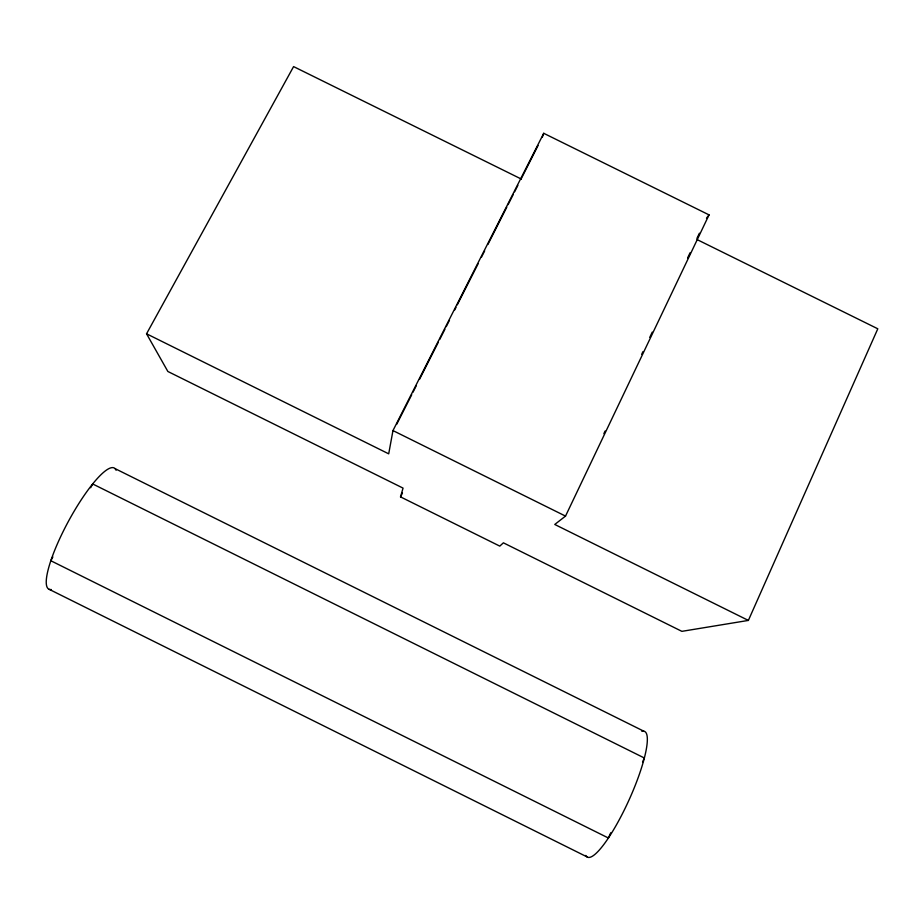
<?xml version="1.0" encoding="UTF-8"?>
<svg xmlns="http://www.w3.org/2000/svg" width="924" height="924" viewBox="0 0 924 924"><rect width="100%" height="100%" fill="white"/><g stroke="black" fill="none" stroke-linecap="round" stroke-linejoin="round"><path stroke-width="1.39" d="M697.123 239.605L877.8 328.794L748.371 620.42L554.758 524.462L565.523 516.1L709.043 214.876L543.728 133.299L392.966 430.584L388.704 453.834L146.546 333.795L293.589 66.597L521.298 179.037M748.371 620.42L681.889 631.346L503.384 542.827L499.792 546.119L400.531 496.893L403.049 488.115L167.868 371.483L146.546 333.795M542.296 137.318L543.728 133.299M610.741 832.755L608.385 837.999L50.797 560.718L52.864 556.941M642.596 761.942L644.363 758.003L92.712 483.98L90.656 487.745M603.88 433.645L605.116 431.034M641.718 354.25L642.954 351.651M649.78 337.341L652.252 332.132M687.606 257.946L690.089 252.737M696.915 238.427L699.399 233.218M400.531 496.893L402.46 493.035M396.708 424.289L411.7 394.744M412.993 392.18L416.25 385.758M419.508 379.337L438.403 342.088M439.697 339.512L444.918 329.233M446.211 326.669L449.468 320.247M454.689 309.967L455.982 307.403M457.288 304.828L478.135 263.733M481.392 257.299L484.65 250.878M487.907 244.456L506.791 207.207M508.096 204.643L513.305 194.363M514.61 191.799L517.867 185.366M521.124 178.944L538.057 145.553M706.479 218.203L709.043 214.876M392.966 430.584L565.523 516.1M115.015 468.595L643.774 731.173M49.284 589.373L587.017 856.871M641.868 731.358A69.046 14.183 -65.6 0 1 629.198 799.606A69.046 14.183 -65.6 0 1 585.816 855.428M51.247 589.5A68.838 14.98 -61.6 0 1 68.607 520.986A68.838 14.98 -61.6 0 1 116.101 470.27"/></g></svg>
